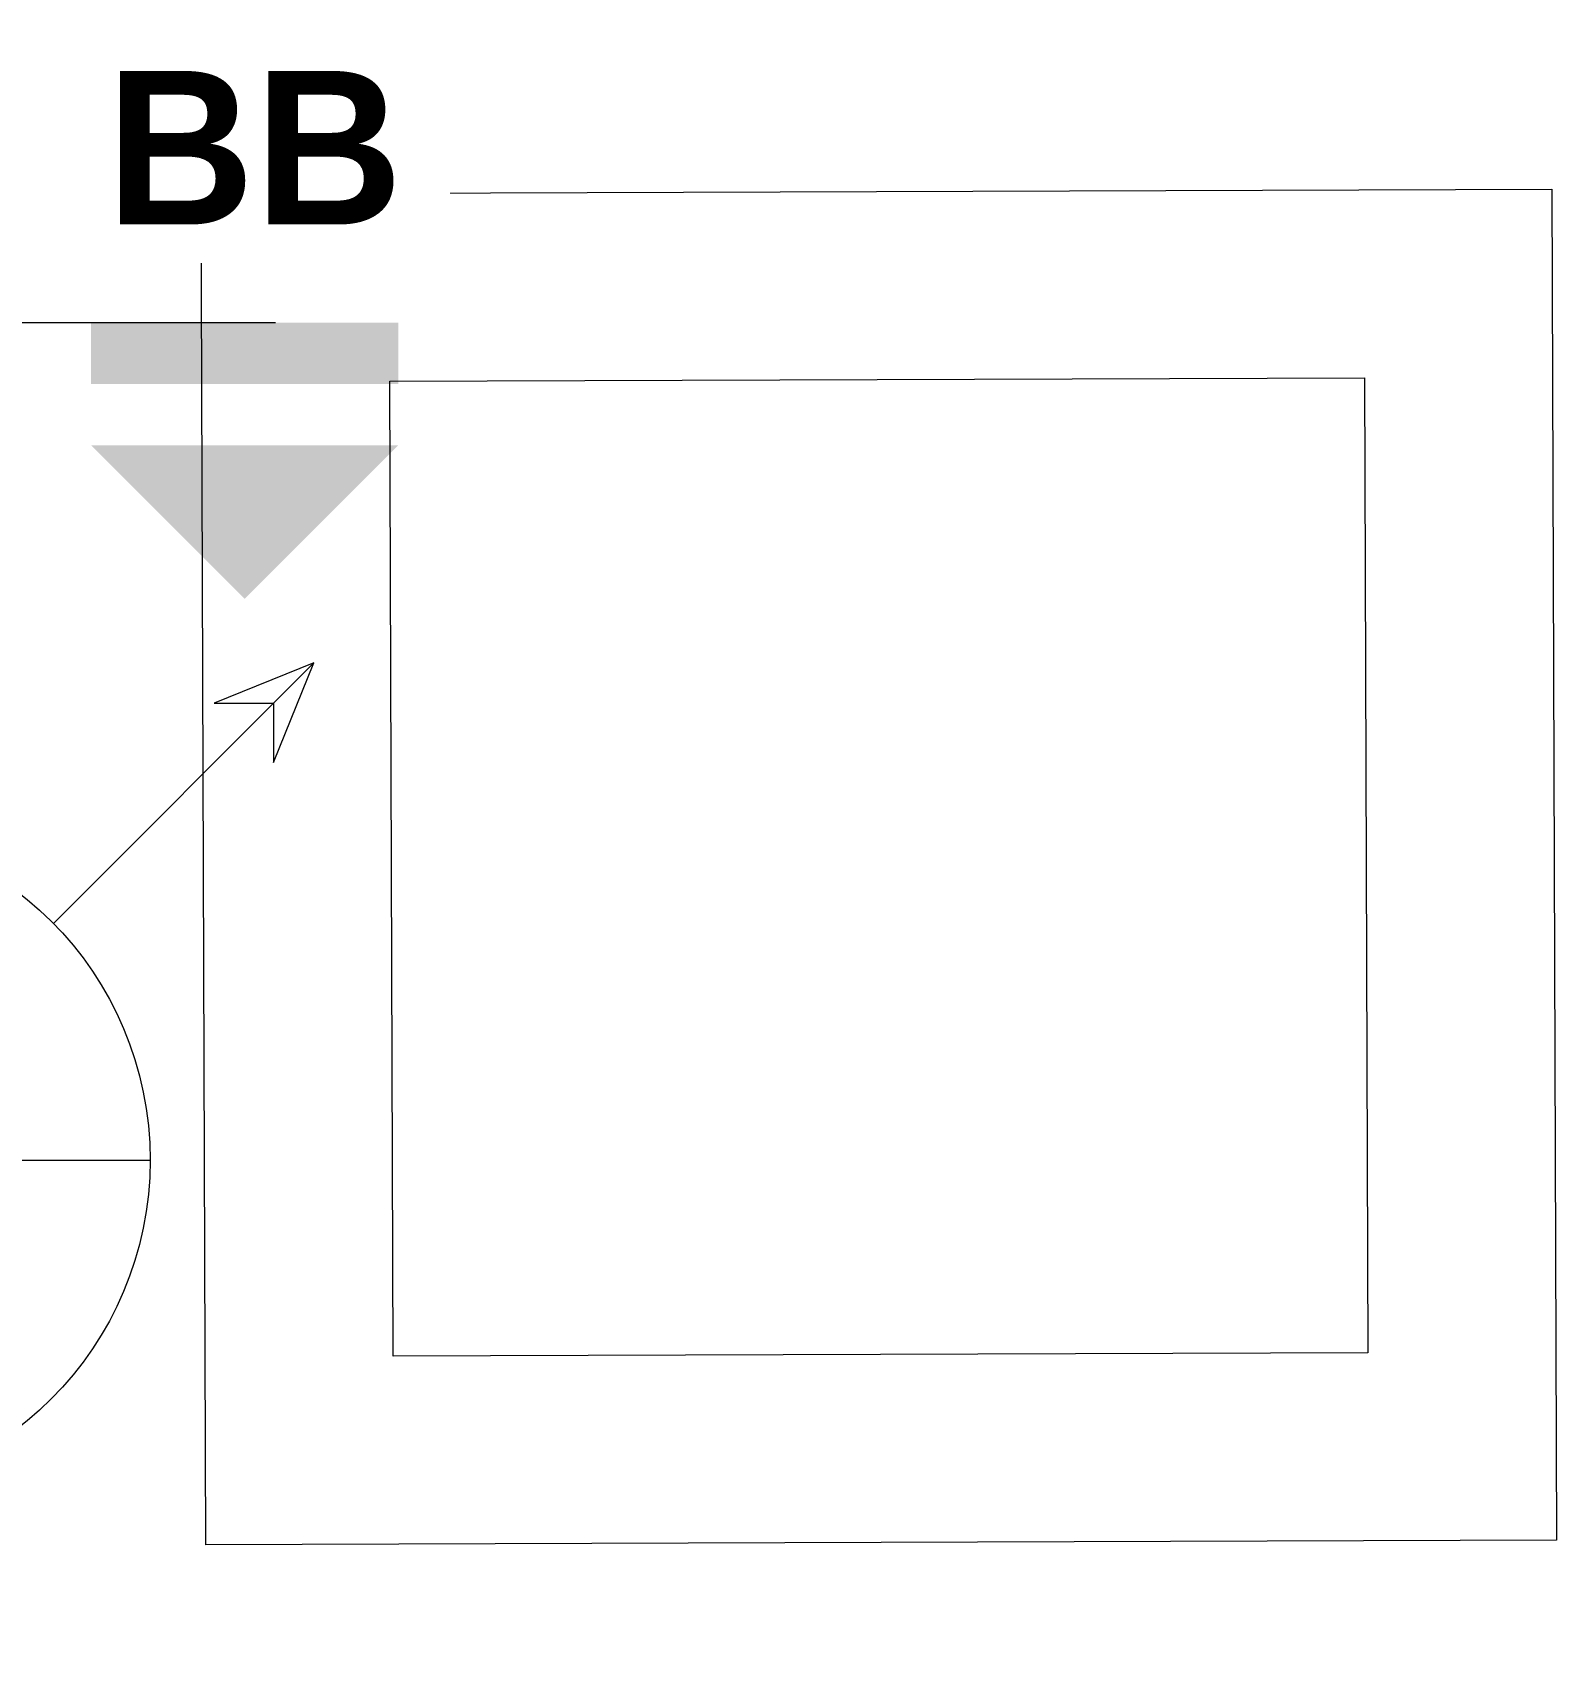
# Model space of a CAD drawing. Header units: metres. Extents: x 15 to 69.3, y -12.4 to 16.4.
# Drawn here: x 18.648 to 19.144, y 13.142 to 13.673 of the extents above; entities that cross this region are included whole.
import ezdxf

# ---------------------------------------------------------------- set-up
doc = ezdxf.new("R2010")
doc.units = ezdxf.units.M
for name, color, linetype, lineweight in [('001_Dark_1 10', 7, 'Continuous', 5), ('A-ANNO-NOTE', 7, 'Continuous', 5), ('G-ANNO-SYMB', 7, 'Continuous', 5), ('G-ANNO-TEXT', 7, 'Continuous', 5)]:
    doc.layers.add(name, color=color, linetype=linetype, lineweight=lineweight)
doc.layers.add('1095_ARQ_BASE_dwg', color=7, linetype='Continuous', lineweight=5, true_color=0x767676)
doc.styles.add('Century Gothic_B', font='GOTHICB.TTF', dxfattribs={"height": 0.05})

# ---------------------------------------------------------------- blocks, each defined once
blk = doc.blocks.new('1095_ARQ_BASE_dwg-3608001-TÉRREO')
at = {"layer": '001_Dark_1 10', "color": 253, "true_color": 0xaaaaaa, "flags": 128}
for points in [[(18.70248, 13.61998), (19.14239, 13.6215), (19.1439, 13.18159), (18.704, 13.18007)], [(18.76502, 13.24151), (18.76392, 13.55896), (19.08137, 13.56006), (19.08247, 13.24261)]]:
    blk.add_lwpolyline(points, close=True, dxfattribs=at)
blk = doc.blocks.new('Marcador de Tubulação Circular Century 2 - Sobe-874581-TÉRREO')
at = {"layer": 'A-ANNO-NOTE'}
for p, q in [((0.011459, 0.006828), (0.007216, 0.002585)), ((0.011459, 0.006828), (0.009837, 0.006173)), ((0.010803, 0.005207), (0.011459, 0.006828)), ((0.009837, 0.006173), (0.010803, 0.006173)), ((0.010803, 0.006173), (0.010803, 0.005207)), ((-0.002208, -0.001269), (0.008792, -0.001269)), ((-0.004786, -0.009416), (-0.000562, -0.005193))]:
    blk.add_line(p, q, dxfattribs=at)
blk.add_circle((0.003292, -0.001269), 0.0055, dxfattribs=at)
blk = doc.blocks.new('Corte - Padrão-73413-TÉRREO')
at = {"layer": 'G-ANNO-SYMB'}
for points in [[(0.0005, 0.0045), (0.003, 0.002), (-0.002, 0.002)], [(-0.002, 0.001), (0.003, 0.001), (0.003, 0), (-0.002, 0)]]:
    blk.add_hatch(color=256, dxfattribs=at).paths.add_polyline_path(points)

msp = doc.modelspace()

# ---------------------------------------------------------------- linework, layer by layer
at = {"layer": 'G-ANNO-SYMB'}
msp.add_line((15.05419, 13.57811), (18.72663, 13.57811), dxfattribs=at)

# ---------------------------------------------------------------- block references
at = {"layer": '1095_ARQ_BASE_dwg', "color": 253, "true_color": 0xaaaaaa}
msp.add_blockref('1095_ARQ_BASE_dwg-3608001-TÉRREO', (0, 0), dxfattribs=at)
at = {"layer": 'A-ANNO-NOTE', "xscale": 20, "yscale": 20, "zscale": 20}
msp.add_blockref('Marcador de Tubulação Circular Century 2 - Sobe-874581-TÉRREO', (18.51, 13.33072), dxfattribs=at)
at = {"layer": 'G-ANNO-SYMB', "xscale": 19.99999999999999, "yscale": 19.99999999999999, "zscale": 19.99999999999999, "rotation": 180}
msp.add_blockref('Corte - Padrão-73413-TÉRREO', (18.72663, 13.57811), dxfattribs=at)

# ---------------------------------------------------------------- next in the draw order: texts
at = {"layer": 'G-ANNO-TEXT', "color": 5, "true_color": 0x0000ff, "insert": (18.67156, 13.66004), "char_height": 0.05, "width": 0.0994092, "attachment_point": 1, "style": 'Century Gothic_B', "bg_fill": 3, "box_fill_scale": 1.25, "bg_fill_color": 256, "bg_fill_true_color": 13158600, "bg_fill_transparency": 0}
msp.add_mtext('BB', dxfattribs=at)

doc.saveas('drawing.dxf')
